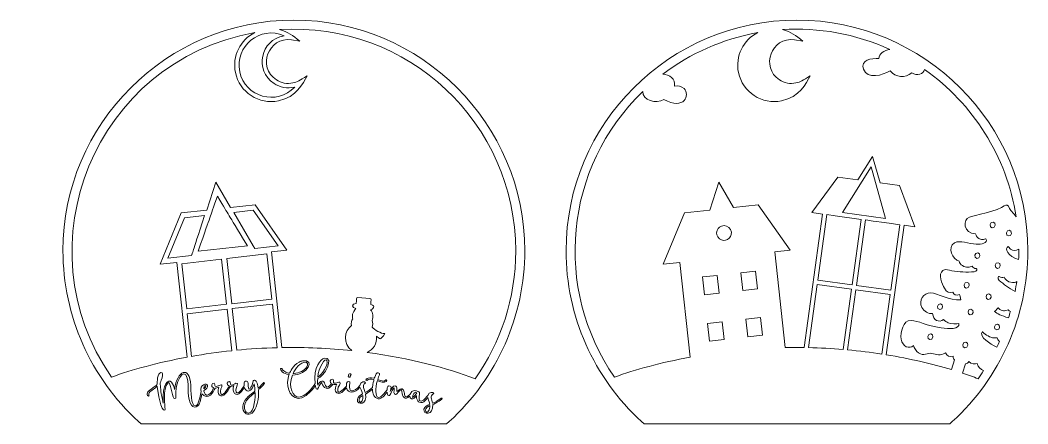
# Model space of a CAD drawing. Header units: inches. Extents: x 51 to 2389, y 25 to 398.
# Drawn here: x 51 to 978, y 25 to 397 of the extents above; entities that cross this region are included whole.
import ezdxf

# ---------------------------------------------------------------- set-up
doc = ezdxf.new("R2010")
doc.units = ezdxf.units.IN
doc.header["$MEASUREMENT"] = 0
doc.layers.add('_U+0421_U+043B_U+043E_U+0439 1', color=7, linetype='Continuous')

msp = doc.modelspace()

# ---------------------------------------------------------------- linework, layer by layer
at = {"layer": '_U+0421_U+043B_U+043E_U+0439 1', "color": 1, "lineweight": 9, "true_color": 0xff0000}
for points in [[(807.8, 219.51), (834.01, 261.34), (847.45, 214.02), (807.8, 219.51)], [(266.64, 186.19), (266.64, 186.21), (266.71, 186.21), (265.14, 188.79), (247.36, 219.56), (265.26, 221.53), (288.19, 188.56), (266.64, 186.19)], [(824.96, 213.09), (816.61, 152.75), (784.96, 157.13), (793.32, 217.47), (801.12, 216.39), (801.12, 216.39), (824.96, 213.09)], [(236.15, 176.32), (240.61, 134.85), (203.99, 130.76), (199.54, 172.23), (236.15, 176.32)], [(245.55, 135.4), (241.07, 177.09), (277.88, 181.19), (282.35, 139.51), (245.55, 135.4)], [(679, 159.98), (692.42, 161.48), (694.17, 145.19), (680.75, 143.7), (679, 159.98)], [(714.21, 163.91), (727.64, 165.4), (729.39, 149.12), (715.96, 147.62), (714.21, 163.91)], [(720.57, 104.76), (718.82, 121.04), (732.24, 122.54), (733.99, 106.26), (720.57, 104.76)], [(685.35, 100.83), (683.6, 117.12), (697.03, 118.61), (698.78, 102.33), (685.35, 100.83)]]:
    msp.add_lwpolyline(points, dxfattribs=at)
for points, knots in [([(266.56, 385.17), (253.35, 378.47), (245.68, 363.52), (248.84, 348.34), (252.62, 330.18), (270.47, 318.52), (288.58, 322.29), (305.23, 325.76), (310.83, 338.39), (314.8, 345.39), (307.87, 341.13), (306, 339.64), (301.71, 338.75), (301.71, 338.75), (301.71, 338.75), (301.71, 338.75), (296.44, 337.65), (291.06, 338.68), (286.55, 341.63), (268.78, 353.28), (279.03, 381.52), (300.45, 378.46), (300.45, 378.46), (308.15, 377.36), (308.15, 377.36), (301.5, 382.35), (297.48, 386), (289.36, 387.9), (407.91, 395.52), (506.92, 301.48), (506.92, 184.08), (506.92, 140.17), (493.05, 99.52), (469.49, 66.22), (443.94, 76.1), (409.64, 85.26), (369.98, 90.5), (375.76, 92.92), (379.31, 98.7), (378.78, 104.99), (378.78, 104.99), (378.75, 105.33), (378.75, 105.33), (378.95, 105.1), (381.83, 103.1), (382.08, 102.94), (382.08, 102.94), (385.21, 104.94), (386.28, 107.87), (382.71, 107.63), (377.01, 111.47), (374.73, 113.8), (375.38, 115.54), (375.63, 118.19), (374.7, 119.99), (374.7, 119.99), (374.7, 119.99), (374.7, 119.99), (376.1, 123.24), (375.56, 127.1), (373.19, 129.86), (374.56, 129.75), (379.04, 133.53), (373.44, 134.6), (373.73, 138.61), (374.13, 139.97), (372.7, 140.08), (372.7, 140.08), (361.54, 140.94), (361.54, 140.94), (360.07, 141.05), (360.29, 139.54), (360.01, 135.65), (355.73, 135.52), (355.64, 131.58), (359.81, 130.83), (356.33, 127.84), (356.18, 123.04), (356.87, 121.35), (355.7, 119.98), (355.11, 117.35), (355.82, 115.19), (348.8, 110.72), (347.62, 98.22), (356.04, 92.15), (334.96, 94.37), (313.58, 95.36), (291.66, 94.97), (291.66, 94.97), (282.2, 183.04), (282.2, 183.04), (282.2, 183.04), (296.29, 184.59), (296.29, 184.59), (296.29, 184.59), (267.07, 226.61), (267.07, 226.61), (267.07, 226.61), (244.2, 224.09), (244.2, 224.09), (244.2, 224.09), (230.79, 247.29), (230.79, 247.29), (230.79, 247.29), (222.53, 221.71), (222.53, 221.71), (222.53, 221.71), (199.01, 219.12), (199.01, 219.12), (199.01, 219.12), (179.61, 171.76), (179.61, 171.76), (179.61, 171.76), (194.93, 173.44), (194.93, 173.44), (194.93, 173.44), (204.3, 86.14), (204.3, 86.14), (177.46, 81.17), (153.74, 74.62), (134.72, 67.76), (50.65, 188.89), (119.65, 358.98), (266.56, 385.17)], [0, 0, 0, 0, 1, 1, 1, 2, 2, 2, 3, 3, 3, 4, 4, 4, 5, 5, 5, 6, 6, 6, 7, 7, 7, 8, 8, 8, 9, 9, 9, 10, 10, 10, 11, 11, 11, 12, 12, 12, 13, 13, 13, 14, 14, 14, 15, 15, 15, 16, 16, 16, 17, 17, 17, 18, 18, 18, 19, 19, 19, 20, 20, 20, 21, 21, 21, 22, 22, 22, 23, 23, 23, 24, 24, 24, 25, 25, 25, 26, 26, 26, 27, 27, 27, 28, 28, 28, 29, 29, 29, 30, 30, 30, 31, 31, 31, 32, 32, 32, 33, 33, 33, 34, 34, 34, 35, 35, 35, 36, 36, 36, 37, 37, 37, 38, 38, 38, 39, 39, 39, 40, 40, 40, 41, 41, 41, 41]), ([(302.65, 396.66), (185.43, 396.66), (90.07, 301.29), (90.07, 184.08), (90.07, 124.36), (115.41, 67.04), (159.6, 26.82), (159.6, 26.82), (161.98, 24.66), (161.98, 24.66), (161.98, 24.66), (443.32, 24.66), (443.32, 24.66), (443.32, 24.66), (445.69, 26.82), (445.69, 26.82), (489.89, 67.04), (515.23, 124.36), (515.23, 184.08), (515.23, 301.29), (419.87, 396.66), (302.65, 396.66)], [0, 0, 0, 0, 1, 1, 1, 2, 2, 2, 3, 3, 3, 4, 4, 4, 5, 5, 5, 6, 6, 6, 7, 7, 7, 7]), ([(284.36, 338.28), (289.86, 334.68), (296.63, 333.37), (303.4, 335.03), (287.13, 317.52), (257.64, 325.65), (252.75, 349.16), (247.86, 372.66), (271.65, 391.88), (293.57, 382.31), (271.89, 378.65), (266.14, 350.23), (284.36, 338.28)], [0, 0, 0, 0, 1, 1, 1, 2, 2, 2, 3, 3, 3, 4, 4, 4, 4]), ([(901.52, 149.61), (903.38, 145.93), (906.24, 145.15), (909.19, 146.03), (910.16, 143.78), (912.31, 142.65), (915.58, 143.86), (915.5, 143.79), (916.22, 140.35), (916.75, 139.07), (906.12, 137.53), (895.2, 145.41), (888.95, 145.36), (882.43, 145.3), (877.46, 138.58), (880.83, 131.88), (882.75, 128.07), (886.7, 125.97), (890.61, 126.24), (891.3, 120.03), (896.75, 117.5), (900.68, 120.89), (901.59, 119.74), (904.48, 118.05), (904.9, 117.86), (906.69, 117.06), (913.62, 116.1), (914.98, 117.2), (915.37, 111.58), (906.19, 111.98), (898.52, 113.09), (885.16, 115), (877.34, 119.76), (870.84, 119.99), (863.49, 120.24), (860.78, 109.05), (861.76, 102.68), (862.83, 95.67), (869.46, 93.26), (873.09, 96.82), (873.99, 94.14), (875.33, 91.72), (877.66, 90.1), (882.71, 86.58), (885.92, 90.34), (889.85, 89.57), (894, 88.77), (898.15, 86.65), (902.44, 90.15), (904.29, 87.15), (905.58, 85.9), (909.68, 87.04), (909.3, 85.51), (909.93, 84.25), (910.9, 83.53), (910.9, 83.53), (908.15, 74.6), (908.15, 74.6), (890.5, 79.94), (870.23, 84.72), (848.01, 88.32), (848.01, 88.32), (864.53, 207.61), (864.53, 207.61), (864.53, 207.61), (874.42, 206.24), (874.42, 206.24), (874.42, 206.24), (860.08, 244.27), (860.08, 244.27), (860.08, 244.27), (842.31, 246.73), (842.31, 246.73), (842.31, 246.73), (835.39, 271.09), (835.39, 271.09), (835.39, 271.09), (821.9, 249.56), (821.9, 249.56), (821.9, 249.56), (803.59, 252.09), (803.59, 252.09), (803.59, 252.09), (779.46, 219.39), (779.46, 219.39), (779.46, 219.39), (789.35, 218.02), (789.35, 218.02), (789.35, 218.02), (772.32, 94.99), (772.32, 94.99), (765.89, 95.09), (761.39, 95.08), (754.81, 94.97), (754.81, 94.97), (745.35, 183.04), (745.35, 183.04), (745.35, 183.04), (759.45, 184.59), (759.45, 184.59), (759.45, 184.59), (730.22, 226.61), (730.22, 226.61), (730.22, 226.61), (707.35, 224.09), (707.35, 224.09), (707.35, 224.09), (693.95, 247.3), (693.95, 247.3), (693.95, 247.3), (685.68, 221.71), (685.68, 221.71), (685.68, 221.71), (662.16, 219.13), (662.16, 219.13), (662.16, 219.13), (642.77, 171.76), (642.77, 171.76), (642.77, 171.76), (658.08, 173.44), (658.08, 173.44), (658.08, 173.44), (667.46, 86.14), (667.46, 86.14), (640.61, 81.17), (616.89, 74.62), (597.87, 67.76), (541.33, 149.24), (551.32, 260.79), (623.82, 330.91), (623.66, 322.58), (636.09, 319.22), (643.27, 323.6), (662.39, 312.9), (667.5, 328.14), (661.92, 333.56), (659.46, 335.96), (656.19, 336.25), (652.97, 335.9), (654.18, 342.32), (648.49, 347.02), (642.3, 346.78), (667.49, 365.93), (697.26, 379.36), (729.68, 385.15), (716.49, 378.45), (708.84, 363.51), (711.99, 348.34), (715.77, 330.18), (733.63, 318.52), (751.73, 322.29), (768.39, 325.76), (773.98, 338.39), (777.95, 345.39), (771.02, 341.13), (769.16, 339.64), (764.86, 338.75), (764.86, 338.75), (764.87, 338.75), (764.87, 338.75), (759.59, 337.65), (754.21, 338.68), (749.7, 341.63), (731.93, 353.28), (742.19, 381.52), (763.6, 378.46), (763.6, 378.46), (771.3, 377.36), (771.3, 377.36), (764.68, 382.34), (760.62, 386.02), (752.47, 387.91), (785.75, 390.06), (819.65, 384.23), (851.25, 369.65), (846.24, 368.52), (841.28, 366), (841.26, 361.19), (834.55, 361.8), (824.04, 359.89), (827.15, 351.48), (830.66, 341.98), (844.58, 345.84), (851.54, 349.81), (856.85, 343.78), (865.42, 342.93), (871.7, 348.07), (876.17, 345.13), (882.48, 346.83), (883.34, 351.15), (927.73, 319.86), (959.09, 271.34), (967.69, 215.32), (965.08, 218.97), (961.63, 222.09), (961.24, 223.83), (960.73, 226.12), (958.33, 226.92), (956.64, 225.4), (952.44, 221.61), (927.17, 215.9), (924.75, 215.18), (917.95, 213.16), (919.23, 199.82), (930.19, 199.86), (930.8, 198.15), (931.34, 196.7), (933.16, 195.54), (934.24, 194.86), (935.39, 194.48), (936.65, 194.45), (937.5, 194.42), (939.52, 195.53), (939.8, 195.07), (941.93, 191.58), (935.34, 189.93), (930.94, 190.13), (923.98, 190.45), (915.76, 194.31), (911, 191.49), (903.61, 187.11), (909.06, 176.1), (915.16, 174.66), (915.85, 171.22), (919.55, 168.81), (923.46, 168.91), (924.74, 168.94), (925.91, 169.54), (927.09, 169.97), (927.87, 168.61), (928.99, 167.65), (930.95, 167.74), (932.11, 167.79), (931.53, 164.99), (928.93, 164.79), (922.12, 164.26), (914.93, 164.7), (908.39, 165.79), (905.89, 166.21), (902.63, 167.71), (900.22, 166.04), (895.39, 162.69), (899.61, 153.38), (901.52, 149.61)], [0, 0, 0, 0, 1, 1, 1, 2, 2, 2, 3, 3, 3, 4, 4, 4, 5, 5, 5, 6, 6, 6, 7, 7, 7, 8, 8, 8, 9, 9, 9, 10, 10, 10, 11, 11, 11, 12, 12, 12, 13, 13, 13, 14, 14, 14, 15, 15, 15, 16, 16, 16, 17, 17, 17, 18, 18, 18, 19, 19, 19, 20, 20, 20, 21, 21, 21, 22, 22, 22, 23, 23, 23, 24, 24, 24, 25, 25, 25, 26, 26, 26, 27, 27, 27, 28, 28, 28, 29, 29, 29, 30, 30, 30, 31, 31, 31, 32, 32, 32, 33, 33, 33, 34, 34, 34, 35, 35, 35, 36, 36, 36, 37, 37, 37, 38, 38, 38, 39, 39, 39, 40, 40, 40, 41, 41, 41, 42, 42, 42, 43, 43, 43, 44, 44, 44, 45, 45, 45, 46, 46, 46, 47, 47, 47, 48, 48, 48, 49, 49, 49, 50, 50, 50, 51, 51, 51, 52, 52, 52, 53, 53, 53, 54, 54, 54, 55, 55, 55, 56, 56, 56, 57, 57, 57, 58, 58, 58, 59, 59, 59, 60, 60, 60, 61, 61, 61, 62, 62, 62, 63, 63, 63, 64, 64, 64, 65, 65, 65, 66, 66, 66, 67, 67, 67, 68, 68, 68, 69, 69, 69, 70, 70, 70, 71, 71, 71, 72, 72, 72, 73, 73, 73, 74, 74, 74, 75, 75, 75, 76, 76, 76, 77, 77, 77, 78, 78, 78, 79, 79, 79, 80, 80, 80, 81, 81, 81, 81]), ([(765.8, 396.66), (648.58, 396.66), (553.22, 301.29), (553.22, 184.08), (553.22, 124.36), (578.57, 67.04), (622.76, 26.82), (622.76, 26.82), (625.14, 24.66), (625.14, 24.66), (625.14, 24.66), (906.47, 24.66), (906.47, 24.66), (906.47, 24.66), (908.85, 26.82), (908.85, 26.82), (953.04, 67.04), (978.38, 124.36), (978.38, 184.08), (978.38, 301.29), (883.02, 396.66), (765.8, 396.66)], [0, 0, 0, 0, 1, 1, 1, 2, 2, 2, 3, 3, 3, 4, 4, 4, 5, 5, 5, 6, 6, 6, 7, 7, 7, 7]), ([(259.98, 188.66), (259.98, 188.66), (214.51, 183.66), (214.51, 183.66), (227.84, 221.95), (223.87, 210.53), (232.19, 234.5), (245.18, 212.96), (238.99, 223.18), (259.98, 188.66)], [0, 0, 0, 0, 1, 1, 1, 2, 2, 2, 3, 3, 3, 3]), ([(208.4, 179.84), (208.4, 179.84), (208.47, 179.85), (208.47, 179.85), (208.47, 179.85), (208.47, 179.83), (208.47, 179.83), (208.47, 179.83), (186.7, 177.44), (186.7, 177.44), (186.7, 177.44), (201.89, 214.54), (201.89, 214.54), (201.89, 214.54), (220.34, 216.57), (220.34, 216.57), (207.95, 178.23), (209.7, 183.59), (208.4, 179.84)], [0, 0, 0, 0, 1, 1, 1, 2, 2, 2, 3, 3, 3, 4, 4, 4, 5, 5, 5, 6, 6, 6, 6]), ([(694.39, 195.21), (689.41, 199.2), (692.22, 207.32), (698.65, 207.32), (702.07, 207.32), (705.03, 204.74), (705.41, 201.26), (706.07, 195.31), (699.15, 191.4), (694.39, 195.21)], [0, 0, 0, 0, 1, 1, 1, 2, 2, 2, 3, 3, 3, 3]), ([(860.57, 208.16), (860.57, 208.16), (852.22, 147.82), (852.22, 147.82), (852.22, 147.82), (820.57, 152.2), (820.57, 152.2), (820.57, 152.2), (828.92, 212.54), (828.92, 212.54), (836.53, 211.49), (829.49, 212.46), (860.57, 208.16)], [0, 0, 0, 0, 1, 1, 1, 2, 2, 2, 3, 3, 3, 4, 4, 4, 4]), ([(943.6, 208.21), (944.06, 211.68), (948.78, 211.1), (948.31, 207.63), (947.84, 204.16), (943.13, 204.74), (943.6, 208.21)], [0, 0, 0, 0, 1, 1, 1, 2, 2, 2, 2]), ([(963.3, 200.14), (962.84, 196.66), (958.12, 197.24), (958.59, 200.71), (959.05, 204.18), (963.77, 203.61), (963.3, 200.14)], [0, 0, 0, 0, 1, 1, 1, 2, 2, 2, 2]), ([(960.26, 188.09), (960.74, 188.29), (961.75, 186.15), (962.45, 185.64), (964.53, 184.15), (967.28, 183.76), (970.05, 185.58), (970.05, 185.08), (970.07, 184.58), (970.07, 184.08), (970.07, 181.37), (970, 178.68), (969.89, 176), (960.12, 178.63), (956.57, 186.58), (960.26, 188.09)], [0, 0, 0, 0, 1, 1, 1, 2, 2, 2, 3, 3, 3, 4, 4, 4, 5, 5, 5, 5]), ([(931.53, 177.11), (928.42, 177.49), (929.12, 182.73), (932.23, 182.36), (935.35, 181.98), (934.65, 176.73), (931.53, 177.11)], [0, 0, 0, 0, 1, 1, 1, 2, 2, 2, 2]), ([(948.29, 170.81), (948.76, 174.28), (953.47, 173.71), (953.01, 170.24), (952.54, 166.76), (947.83, 167.34), (948.29, 170.81)], [0, 0, 0, 0, 1, 1, 1, 2, 2, 2, 2]), ([(966.61, 146.5), (961.05, 149.71), (956.13, 153.29), (952.07, 156.9), (950.08, 158.67), (951.18, 161.29), (952.08, 160.53), (953.61, 159.25), (955.07, 159.33), (956.46, 159.95), (957.12, 158.95), (958.95, 154.96), (964.17, 154.79), (965.54, 154.75), (966.95, 155.06), (968.14, 155.9), (967.7, 152.74), (967.19, 149.61), (966.61, 146.5)], [0, 0, 0, 0, 1, 1, 1, 2, 2, 2, 3, 3, 3, 4, 4, 4, 5, 5, 5, 6, 6, 6, 6]), ([(776.34, 94.91), (776.34, 94.91), (784.41, 153.17), (784.41, 153.17), (784.41, 153.17), (816.06, 148.79), (816.06, 148.79), (816.06, 148.79), (808.36, 93.18), (808.36, 93.18), (797.96, 94.06), (787.27, 94.65), (776.34, 94.91)], [0, 0, 0, 0, 1, 1, 1, 2, 2, 2, 3, 3, 3, 4, 4, 4, 4]), ([(919.71, 152.71), (920.17, 156.19), (924.89, 155.6), (924.42, 152.14), (923.95, 148.66), (919.24, 149.25), (919.71, 152.71)], [0, 0, 0, 0, 1, 1, 1, 2, 2, 2, 2]), ([(812.35, 92.83), (812.35, 92.83), (820.02, 148.24), (820.02, 148.24), (820.02, 148.24), (851.67, 143.86), (851.67, 143.86), (851.67, 143.86), (844.06, 88.94), (844.06, 88.94), (833.86, 90.51), (823.27, 91.83), (812.35, 92.83)], [0, 0, 0, 0, 1, 1, 1, 2, 2, 2, 3, 3, 3, 4, 4, 4, 4]), ([(941.87, 139.15), (938.76, 139.53), (939.45, 144.78), (942.57, 144.4), (945.69, 144.02), (944.99, 138.77), (941.87, 139.15)], [0, 0, 0, 0, 1, 1, 1, 2, 2, 2, 2]), ([(241.32, 130.19), (241.32, 130.19), (245.42, 92.04), (245.42, 92.04), (232.64, 90.7), (220.3, 88.93), (208.55, 86.85), (208.55, 86.85), (204.34, 126.07), (204.34, 126.07), (204.34, 126.07), (241.32, 130.19), (241.32, 130.19)], [0, 0, 0, 0, 1, 1, 1, 2, 2, 2, 3, 3, 3, 4, 4, 4, 4]), ([(250, 92.54), (250, 92.54), (245.87, 130.92), (245.87, 130.92), (245.87, 130.92), (283.05, 135.07), (283.05, 135.07), (283.05, 135.07), (287.37, 94.86), (287.37, 94.86), (274.6, 94.53), (262.11, 93.73), (250, 92.54)], [0, 0, 0, 0, 1, 1, 1, 2, 2, 2, 3, 3, 3, 4, 4, 4, 4]), ([(897.22, 130.1), (894.1, 130.46), (894.8, 135.58), (897.92, 135.21), (901.03, 134.84), (900.34, 129.73), (897.22, 130.1)], [0, 0, 0, 0, 1, 1, 1, 2, 2, 2, 2]), ([(926.03, 130.23), (929.14, 129.85), (928.44, 124.6), (925.33, 124.98), (922.21, 125.35), (922.91, 130.6), (926.03, 130.23)], [0, 0, 0, 0, 1, 1, 1, 2, 2, 2, 2]), ([(960.58, 122.42), (954, 124.13), (950.06, 126.05), (947.81, 128.32), (948.96, 129.03), (951.14, 131.63), (951.12, 131.73), (951.34, 131.39), (951.58, 131.06), (951.83, 130.73), (952.76, 129.73), (954.62, 128.95), (955.99, 128.88), (956.87, 128.84), (959.46, 129.41), (960.17, 129.84), (960.81, 128.98), (961.53, 128.54), (962.35, 128.31), (961.79, 126.33), (961.2, 124.37), (960.58, 122.42)], [0, 0, 0, 0, 1, 1, 1, 2, 2, 2, 3, 3, 3, 4, 4, 4, 5, 5, 5, 6, 6, 6, 7, 7, 7, 7]), ([(949.74, 111.26), (946.63, 111.64), (947.33, 116.89), (950.44, 116.51), (953.56, 116.13), (952.86, 110.88), (949.74, 111.26)], [0, 0, 0, 0, 1, 1, 1, 2, 2, 2, 2]), ([(891, 104.7), (890.53, 101.23), (885.82, 101.81), (886.28, 105.27), (886.75, 108.75), (891.46, 108.17), (891, 104.7)], [0, 0, 0, 0, 1, 1, 1, 2, 2, 2, 2]), ([(949.77, 95.2), (944.07, 98.12), (932.6, 104.79), (936.65, 109.8), (937.13, 108.08), (943.28, 104.58), (945.17, 104.12), (945.62, 104.01), (948.91, 103.6), (950.28, 103.98), (950.59, 102.98), (950.75, 101.8), (952.27, 100.58), (951.46, 98.77), (950.63, 96.97), (949.77, 95.2)], [0, 0, 0, 0, 1, 1, 1, 2, 2, 2, 3, 3, 3, 4, 4, 4, 5, 5, 5, 5]), ([(923.2, 97.04), (922.73, 93.56), (918.02, 94.14), (918.48, 97.61), (918.95, 101.08), (923.66, 100.51), (923.2, 97.04)], [0, 0, 0, 0, 1, 1, 1, 2, 2, 2, 2]), ([(932.62, 66.23), (928.12, 67.97), (923.36, 69.69), (918.33, 71.36), (918.33, 71.36), (921.02, 80.07), (921.02, 80.07), (922.22, 80.03), (923.46, 80.67), (924.02, 82.15), (925.69, 79.69), (930.57, 79.47), (931.62, 80.2), (932.56, 76.76), (934.7, 75.06), (937.68, 73.68), (936.05, 71.15), (934.35, 68.67), (932.62, 66.23)], [0, 0, 0, 0, 1, 1, 1, 2, 2, 2, 3, 3, 3, 4, 4, 4, 5, 5, 5, 6, 6, 6, 6])]:
    msp.add_open_spline(points, degree=3, knots=knots, dxfattribs=at)
at = {"layer": '_U+0421_U+043B_U+043E_U+0439 1', "color": 7, "lineweight": 9, "true_color": 0xffffff}
for points, knots in [([(438.85, 48.38), (438.85, 48.37), (438.8, 48.38), (438.8, 48.39), (438.5, 48.45), (438.2, 48.23), (437.95, 48.04), (436.49, 47.05), (431.99, 44.03), (430.33, 43.68), (429.35, 47.57), (427.85, 50.37), (430.72, 52.17), (431.03, 52.11), (431.41, 52.34), (431.49, 52.76), (431.31, 54.09), (426.85, 54.54), (425.95, 50.8), (424.48, 49.93), (421.62, 44.12), (418.78, 45.84), (418.61, 45.94), (418.3, 46.32), (418.08, 47.69), (417.91, 48.78), (417.94, 50.04), (418.2, 51.44), (418.4, 52.55), (418.41, 53.26), (418.21, 53.67), (417.98, 54.07), (417.26, 54.44), (416.96, 54.42), (416.96, 54.42), (416.91, 54.44), (416.91, 54.44), (416.16, 55.76), (411.07, 56.45), (409.73, 52.13), (409.24, 51.62), (408.76, 51.15), (408.28, 50.7), (401.71, 44.63), (407.35, 63.68), (397.5, 54.43), (397.61, 55.29), (397.58, 56.46), (397.5, 57.25), (397.42, 58.68), (396.9, 59.47), (395.96, 59.61), (393.75, 59.93), (392.23, 56.68), (391.33, 54.61), (392.05, 58.49), (392.65, 59.08), (391.41, 59.53), (388.85, 60.47), (388.61, 58.69), (388.43, 55.96), (383.58, 49.92), (382.52, 48.68), (380.07, 49.14), (377.89, 49.57), (377.14, 57.46), (379.55, 64.46), (381.86, 63.63), (385.9, 62.15), (387.73, 63.75), (389.17, 65), (387.21, 65.87), (386.95, 64.82), (386.51, 63.06), (381.46, 64.78), (379.91, 65.56), (380.61, 69.02), (382.98, 71.11), (380.4, 71.67), (380.02, 71.72), (379.75, 71.76), (379.36, 71.61), (378, 70.96), (377.07, 67.67), (376.67, 66.67), (376.51, 66.69), (376.45, 66.69), (376.16, 66.78), (370.9, 68.18), (367.26, 65.02), (369.83, 64.74), (370.3, 64.69), (370.34, 65), (370.34, 65.06), (370.75, 65.88), (373.81, 66.54), (376.32, 65.44), (376.23, 64.44), (375.28, 61.98), (375.13, 58.24), (373.9, 57.22), (369.95, 53.95), (368.42, 53.45), (366.82, 57.7), (365.69, 59.31), (367.47, 61.49), (367.82, 61.91), (367.95, 61.94), (367.94, 61.94), (368.24, 61.9), (368.62, 62.17), (368.66, 62.6), (368.35, 63.89), (363.91, 63.92), (363.36, 60.11), (362.36, 59.19), (362.29, 58.16), (359.39, 56.23), (352.41, 51.58), (353.96, 60.25), (354.2, 63.28), (352.37, 64.25), (350.96, 64.02), (351.04, 59.39), (347.72, 55.96), (342.67, 50.8), (343.02, 56.27), (343.21, 59.37), (346.21, 62.03), (345.12, 62.93), (344.57, 63.27), (343.79, 63.11), (343.17, 62.89), (336.08, 60.36), (340.96, 65.6), (337.97, 65.77), (336.11, 65.88), (335.24, 62.92), (337.42, 61.57), (331.78, 54.72), (331.88, 61.37), (330.13, 63.38), (329.66, 63.93), (329.16, 64.06), (328.51, 64.09), (326.93, 64.11), (325.49, 61.9), (324.62, 60.43), (324.48, 62.66), (324.5, 62.75), (324.57, 66.39), (330.55, 67.44), (340.66, 86.94), (330.47, 85.15), (328.05, 84.72), (319.91, 76.73), (322.25, 61.7), (320.16, 58.23), (313.1, 49.61), (307.23, 49.28), (301.99, 49.32), (296.95, 58.2), (301.31, 69.57), (315.68, 69.6), (322.85, 84.33), (310.56, 82.68), (309.64, 82.56), (308.62, 82.2), (307.52, 81.61), (301.27, 78.29), (299.39, 72.27), (298.66, 71.26), (298.46, 71.26), (298.48, 71.23), (297.86, 71.37), (297.86, 71.37), (297.84, 71.37), (297.84, 71.37), (294.06, 72.21), (291.75, 74.63), (291.74, 75.32), (291.73, 75.74), (291.23, 76.02), (290.76, 75.78), (289.41, 74.84), (292.89, 70.5), (298.22, 70.01), (298.08, 69.01), (296.2, 64.9), (297.06, 59.3), (298.7, 50.59), (306.12, 41.69), (318.37, 54.75), (320.05, 56.54), (321.43, 58.29), (322.5, 59.95), (322.86, 57.83), (322.85, 58.36), (323.09, 57.36), (323.23, 56.78), (323.14, 56.66), (323.95, 56.62), (324.51, 56.62), (324.81, 56.64), (324.83, 57.21), (324.85, 57.89), (326.87, 61.61), (328.24, 62.65), (328.27, 62.58), (328.38, 62.28), (328.41, 62.25), (329.22, 60.08), (329.89, 58.11), (332.5, 57.49), (333.3, 57.29), (334.06, 57.36), (334.75, 57.64), (335.66, 57.97), (336.98, 59.28), (336.99, 59.41), (337.36, 59.8), (338.17, 60.67), (338.48, 61.12), (339.73, 60.81), (341.18, 60.93), (342.2, 61.24), (339.08, 55.72), (341.73, 52.78), (343.83, 52.64), (345.69, 52.49), (347.52, 53.7), (351.23, 57.86), (352.36, 52.53), (358.35, 52.15), (363.47, 58.48), (363.93, 56.55), (365.01, 55.64), (365.94, 52.19), (364.71, 51.55), (361.41, 50.01), (361.13, 47.13), (360.6, 41.49), (370.65, 42.22), (368.69, 52.22), (368.69, 52.22), (370.99, 53.13), (375.11, 56.52), (375.11, 52.67), (376.58, 48.3), (380.23, 47.84), (383.61, 47.43), (386.12, 51.01), (388.4, 53.94), (388.46, 52.51), (388.66, 51.02), (390.07, 50.82), (391.1, 50.68), (391.17, 51.15), (391.82, 52.64), (392.61, 54.49), (393.59, 56.6), (394.98, 57.94), (394.98, 54.32), (394.05, 52.1), (396.35, 51.75), (397.85, 51.52), (397.67, 53.43), (400.31, 55.35), (401.25, 56.03), (401.55, 56.05), (401.61, 56.06), (401.64, 56.05), (401.7, 56.01), (401.75, 56), (401.79, 55.93), (401.86, 55.63), (401.94, 54.61), (402.36, 49.34), (405.25, 46.39), (409.02, 49.78), (409.02, 49.78), (409.32, 50.02), (409.44, 50.19), (409.51, 47.81), (411.71, 46.89), (413.38, 48.24), (414.21, 48.9), (415, 50.03), (415.64, 50.84), (415.06, 47.24), (417.2, 43.57), (420.94, 44.3), (422.67, 44.65), (424.01, 46.57), (425.95, 48.86), (426.23, 47.06), (427.16, 46.13), (427.72, 42.68), (425.44, 41.79), (422.89, 40.56), (422.41, 38.14), (421.3, 32.56), (431.44, 32.42), (430.47, 42.46), (432.49, 43.24), (441.12, 47.86), (438.85, 48.38)], [0, 0, 0, 0, 1, 1, 1, 2, 2, 2, 3, 3, 3, 4, 4, 4, 5, 5, 5, 6, 6, 6, 7, 7, 7, 8, 8, 8, 9, 9, 9, 10, 10, 10, 11, 11, 11, 12, 12, 12, 13, 13, 13, 14, 14, 14, 15, 15, 15, 16, 16, 16, 17, 17, 17, 18, 18, 18, 19, 19, 19, 20, 20, 20, 21, 21, 21, 22, 22, 22, 23, 23, 23, 24, 24, 24, 25, 25, 25, 26, 26, 26, 27, 27, 27, 28, 28, 28, 29, 29, 29, 30, 30, 30, 31, 31, 31, 32, 32, 32, 33, 33, 33, 34, 34, 34, 35, 35, 35, 36, 36, 36, 37, 37, 37, 38, 38, 38, 39, 39, 39, 40, 40, 40, 41, 41, 41, 42, 42, 42, 43, 43, 43, 44, 44, 44, 45, 45, 45, 46, 46, 46, 47, 47, 47, 48, 48, 48, 49, 49, 49, 50, 50, 50, 51, 51, 51, 52, 52, 52, 53, 53, 53, 54, 54, 54, 55, 55, 55, 56, 56, 56, 57, 57, 57, 58, 58, 58, 59, 59, 59, 60, 60, 60, 61, 61, 61, 62, 62, 62, 63, 63, 63, 64, 64, 64, 65, 65, 65, 66, 66, 66, 67, 67, 67, 68, 68, 68, 69, 69, 69, 70, 70, 70, 71, 71, 71, 72, 72, 72, 73, 73, 73, 74, 74, 74, 75, 75, 75, 76, 76, 76, 77, 77, 77, 78, 78, 78, 79, 79, 79, 80, 80, 80, 81, 81, 81, 82, 82, 82, 83, 83, 83, 84, 84, 84, 85, 85, 85, 86, 86, 86, 87, 87, 87, 88, 88, 88, 89, 89, 89, 90, 90, 90, 91, 91, 91, 92, 92, 92, 93, 93, 93, 94, 94, 94, 95, 95, 95, 96, 96, 96, 97, 97, 97, 98, 98, 98, 99, 99, 99, 100, 100, 100, 101, 101, 101, 102, 102, 102, 102]), ([(333.13, 82.99), (334.48, 79.07), (328.44, 69.66), (324.67, 67.76), (325.14, 76.12), (331.78, 86.91), (333.13, 82.99)], [0, 0, 0, 0, 1, 1, 1, 2, 2, 2, 2]), ([(274.65, 62.46), (274.65, 62.46), (271.61, 58.82), (269.88, 57.46), (269.4, 59.95), (268.99, 64.94), (266.34, 64.81), (265.88, 64.78), (265.3, 64.76), (265.17, 64.31), (264.36, 60.24), (263.34, 58.53), (262.42, 57.39), (262.23, 57.14), (261.68, 56.47), (261.37, 56.45), (260.35, 56.9), (260.48, 62.12), (260.4, 63.12), (260.32, 64.33), (257.87, 64.22), (257.27, 63.45), (256.74, 62.77), (256.79, 60.55), (256.92, 59.69), (254.91, 56.82), (251, 50.95), (249.59, 53.81), (248.34, 56.4), (250.8, 60.38), (250.7, 61.5), (250.68, 61.75), (250.53, 61.86), (250.32, 61.99), (249.72, 62.24), (248.97, 61.96), (248.4, 61.65), (242.35, 58.39), (245.25, 62.77), (243.5, 63.59), (241.3, 64.56), (239.96, 60.32), (243.29, 59.33), (240.66, 55.65), (237.17, 49.25), (235.52, 52.39), (234.21, 54.96), (236.58, 58.96), (236.46, 60.11), (236.43, 60.36), (236.27, 60.47), (236.07, 60.59), (234.66, 61.13), (230.94, 57.89), (230.25, 59.24), (229.81, 60.13), (230.08, 61.65), (229.2, 62.03), (227.25, 62.85), (225.67, 59.05), (228.78, 57.88), (224.76, 48.79), (220.87, 49.84), (219.89, 54.82), (219.76, 55.57), (219.76, 55.57), (220.29, 55.74), (222.27, 56.32), (223.25, 58.84), (223.1, 59.96), (222.71, 62.94), (215.48, 61.08), (217.19, 54.09), (216.08, 48.68), (214.75, 41.63), (212.12, 41.23), (207.53, 40.49), (207.89, 56.3), (207.75, 60.28), (207.08, 78.78), (195.11, 74.06), (192.73, 56.39), (192.26, 58.39), (191.43, 61.48), (190.01, 63.08), (187.01, 66), (181.36, 62.57), (182.29, 43.83), (180.23, 52.75), (179.85, 57.48), (179.71, 60.96), (179.61, 63.51), (179.67, 62.68), (180.57, 64.82), (181.86, 67.92), (182.34, 71.23), (181.29, 71.79), (180.82, 72.03), (179.77, 71.78), (179.32, 71.46), (176.41, 69.48), (176.77, 60.09), (176.77, 61.3), (176.45, 59.91), (169.19, 55.59), (168.24, 54.11), (167.68, 53.28), (167.48, 51.62), (167.87, 50.71), (168.22, 49.87), (169.3, 50.08), (169.36, 50.6), (169.31, 50.82), (169.23, 50.86), (169.06, 51), (168.26, 54.55), (172.2, 54.87), (176.84, 59.37), (177.26, 54.24), (180.26, 35.53), (183.87, 37.21), (184.23, 37.38), (184.14, 38.12), (184.1, 38.52), (183.96, 39.86), (181.5, 57.35), (186.79, 62.39), (187.13, 62.7), (187.27, 62.76), (187.36, 62.78), (189, 63.09), (190.65, 50.84), (192.11, 48.32), (192.57, 47.73), (193.75, 48.02), (193.97, 48.39), (194.11, 48.62), (194.02, 49.4), (193.98, 49.66), (192.57, 62.52), (201.65, 78.31), (204.49, 66.88), (206.27, 59.72), (203.97, 46.99), (208.41, 41.92), (210.14, 39.94), (212.22, 39.44), (214.36, 41.34), (215.95, 42.75), (216.63, 45.89), (218, 52.32), (219.91, 49.45), (223.78, 49.38), (225.87, 51.11), (227.54, 52.5), (229.38, 56.08), (230.06, 57.64), (231.21, 57.56), (232.42, 57.85), (233.43, 58.42), (231.05, 51.57), (235.72, 47.94), (239.54, 52.29), (240.29, 53.14), (243.96, 58.12), (244.32, 59.17), (245.41, 59.14), (246.53, 59.64), (247.51, 60.11), (244.97, 53.48), (249.61, 49.26), (253.6, 53.61), (254.49, 54.57), (255.66, 56.09), (257.18, 58.25), (257.8, 55.71), (259.49, 54.75), (260.86, 54.86), (263.83, 55.07), (264.98, 58.83), (266.02, 61.6), (266.48, 59.37), (266.8, 55.82), (266.8, 54.82), (265.87, 53.82), (258.91, 49.62), (256.57, 44.36), (251.67, 33.66), (266.26, 25.27), (269.67, 47.04), (270.26, 51.24), (270.07, 53.18), (269.95, 56.07), (270.89, 56.84), (276.4, 61.69), (275.5, 62.51), (275.33, 62.67), (274.94, 62.71), (274.65, 62.46)], [0, 0, 0, 0, 1, 1, 1, 2, 2, 2, 3, 3, 3, 4, 4, 4, 5, 5, 5, 6, 6, 6, 7, 7, 7, 8, 8, 8, 9, 9, 9, 10, 10, 10, 11, 11, 11, 12, 12, 12, 13, 13, 13, 14, 14, 14, 15, 15, 15, 16, 16, 16, 17, 17, 17, 18, 18, 18, 19, 19, 19, 20, 20, 20, 21, 21, 21, 22, 22, 22, 23, 23, 23, 24, 24, 24, 25, 25, 25, 26, 26, 26, 27, 27, 27, 28, 28, 28, 29, 29, 29, 30, 30, 30, 31, 31, 31, 32, 32, 32, 33, 33, 33, 34, 34, 34, 35, 35, 35, 36, 36, 36, 37, 37, 37, 38, 38, 38, 39, 39, 39, 40, 40, 40, 41, 41, 41, 42, 42, 42, 43, 43, 43, 44, 44, 44, 45, 45, 45, 46, 46, 46, 47, 47, 47, 48, 48, 48, 49, 49, 49, 50, 50, 50, 51, 51, 51, 52, 52, 52, 53, 53, 53, 54, 54, 54, 55, 55, 55, 56, 56, 56, 57, 57, 57, 58, 58, 58, 59, 59, 59, 60, 60, 60, 61, 61, 61, 62, 62, 62, 63, 63, 63, 64, 64, 64, 65, 65, 65, 66, 66, 66, 66]), ([(313.89, 81.41), (314.89, 81.27), (315.88, 79.6), (314.62, 77.2), (312.49, 73.62), (307.24, 71.55), (302.88, 71.11), (302.82, 71.11), (302.77, 71.09), (302.73, 71.08), (302.47, 71.06), (302.09, 71.03), (301.89, 71.03), (303.58, 75.07), (308.73, 82.12), (313.89, 81.41)], [0, 0, 0, 0, 1, 1, 1, 2, 2, 2, 3, 3, 3, 4, 4, 4, 5, 5, 5, 5]), ([(352.75, 68.08), (352.67, 68.58), (352.89, 69.49), (353.05, 69.93), (353.25, 70.46), (353.41, 70.69), (353.99, 70.73), (354.26, 70.75), (354.48, 70.75), (354.72, 70.69), (355.72, 70.33), (355.27, 69.99), (354.61, 68.5), (354.51, 68.27), (354.36, 67.87), (354.17, 67.72), (353.74, 67.45), (352.83, 67.54), (352.75, 68.08)], [0, 0, 0, 0, 1, 1, 1, 2, 2, 2, 3, 3, 3, 4, 4, 4, 5, 5, 5, 6, 6, 6, 6]), ([(221.1, 59.91), (222.36, 59.5), (220.72, 57.28), (219.64, 57.03), (219.64, 57.87), (220.08, 60.11), (221.1, 59.91)], [0, 0, 0, 0, 1, 1, 1, 2, 2, 2, 2]), ([(258.35, 44.88), (260.09, 48.07), (263.89, 51.21), (266.88, 53.45), (267.3, 51.16), (266.67, 35.04), (261, 34.61), (257.91, 34.42), (255.48, 39.6), (258.35, 44.88)], [0, 0, 0, 0, 1, 1, 1, 2, 2, 2, 3, 3, 3, 3]), ([(362.99, 45.28), (362.71, 45.6), (362.59, 46.19), (362.66, 47.01), (362.83, 48.96), (364.43, 49.89), (366.13, 50.86), (366.59, 47.05), (364.86, 43.22), (362.99, 45.28)], [0, 0, 0, 0, 1, 1, 1, 2, 2, 2, 3, 3, 3, 3]), ([(411.98, 48.92), (411.49, 50.88), (414.23, 55.46), (415.81, 53.32), (415.24, 52.46), (412.95, 49.2), (411.98, 48.92)], [0, 0, 0, 0, 1, 1, 1, 2, 2, 2, 2]), ([(424.08, 36.11), (423.34, 37.11), (423.8, 39.9), (427.78, 41.56), (427.86, 37.63), (425.68, 33.94), (424.08, 36.11)], [0, 0, 0, 0, 1, 1, 1, 2, 2, 2, 2])]:
    msp.add_open_spline(points, degree=3, knots=knots, dxfattribs=at)

doc.saveas('drawing.dxf')
